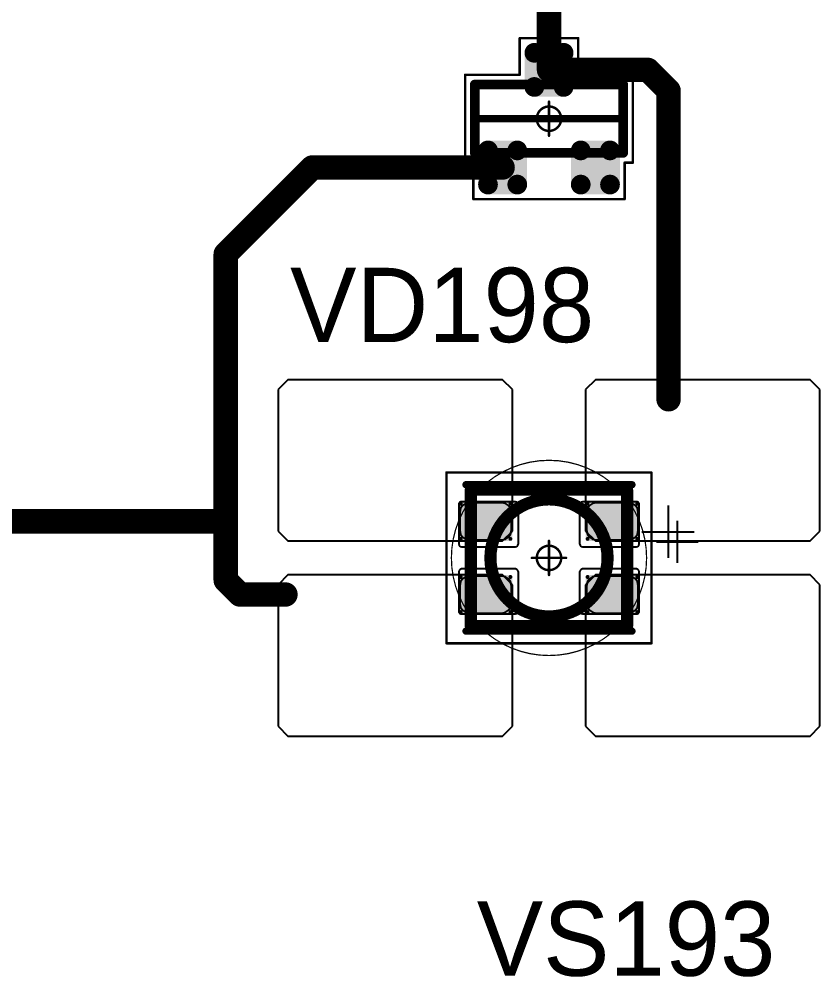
# Model space of a CAD drawing. Header units: millimetres. Extents: x 0 to 400, y 0 to 511.
# Drawn here: x 289.14 to 305.55, y 372.92 to 392.54 of the extents above; entities that cross this region are included whole.
import ezdxf

# ---------------------------------------------------------------- set-up
doc = ezdxf.new("R2010")
doc.units = ezdxf.units.MM
for name, color, linetype in [('Mechanical13', 56, 'Continuous'), ('Mechanical15', 56, 'Continuous'), ('Mechanical2', 216, 'Continuous'), ('TopLayer', 1, 'Continuous'), ('TopOverlay', 2, 'Continuous'), ('TopPaste', 8, 'Continuous'), ('TopSolder', 216, 'Continuous')]:
    doc.layers.add(name, color=color, linetype=linetype)

# ---------------------------------------------------------------- blocks, each defined once
blk = doc.blocks.new('SOT23_399')
at = {"layer": 'Mechanical13', "const_width": 0.2}
for points in [[(-0.7, 1.52), (0.7, 1.52)], [(-0.7, 1.52), (-0.7, -1.52)], [(0.7, 1.52), (0.7, -1.52)], [(-0.7, -1.52), (0.7, -1.52)]]:
    blk.add_lwpolyline(points, dxfattribs=at)
at = {"layer": 'Mechanical13', "const_width": 0.1}
for points in [[(-0.75, 1.52, 1), (-0.65, 1.52, 1)], [(-0.75, 1.52, 1), (-0.65, 1.52, 1)], [(0.65, 1.52, 1), (0.75, 1.52, 1)], [(0.65, 1.52, 1), (0.75, 1.52, 1)], [(-0.75, -1.52, 1), (-0.65, -1.52, 1)], [(-0.75, -1.52, 1), (-0.65, -1.52, 1)], [(0.65, -1.52, 1), (0.75, -1.52, 1)], [(0.65, -1.52, 1), (0.75, -1.52, 1)]]:
    blk.add_lwpolyline(points, format="xyb", close=True, dxfattribs=at)
at = {"layer": 'Mechanical15', "const_width": 0.05}
for points in [[(-1.65, 1.55), (-1.65, -1.55)], [(-1.65, 1.55), (-0.9, 1.55)], [(-0.9, 1.72), (-0.9, 1.55)], [(-0.9, 1.72), (0.9, 1.72)], [(0.9, 1.72), (0.9, 0.6)], [(0.9, 0.6), (1.65, 0.6)], [(1.65, 0.6), (1.65, -0.6)], [(0, 0.35), (0, -0.35)], [(-0.35, 0), (0.35, 0)], [(0.9, -0.6), (1.65, -0.6)], [(0.9, -0.6), (0.9, -1.72)], [(-1.65, -1.55), (-0.9, -1.55)], [(-0.9, -1.55), (-0.9, -1.72)], [(-0.9, -1.72), (0.9, -1.72)]]:
    blk.add_lwpolyline(points, dxfattribs=at)
at = {"layer": 'Mechanical15'}
for points, const_width in [([(-1.662, 1.55, 1), (-1.637, 1.55, 1)], 0.025), ([(-1.662, 1.55, 1), (-1.637, 1.55, 1)], 0.025), ([(-0.913, 1.72, 1), (-0.888, 1.72, 1)], 0.025), ([(-0.913, 1.72, 1), (-0.888, 1.72, 1)], 0.025), ([(-0.913, 1.55, 1), (-0.888, 1.55, 1)], 0.025), ([(-0.913, 1.55, 1), (-0.888, 1.55, 1)], 0.025), ([(0.888, 1.72, 1), (0.913, 1.72, 1)], 0.025), ([(0.888, 1.72, 1), (0.913, 1.72, 1)], 0.025), ([(0.888, 0.6, 1), (0.913, 0.6, 1)], 0.025), ([(0.888, 0.6, 1), (0.913, 0.6, 1)], 0.025), ([(1.637, 0.6, 1), (1.662, 0.6, 1)], 0.025), ([(1.637, 0.6, 1), (1.662, 0.6, 1)], 0.025), ([(0.25, 0, 1), (-0.25, 0, 1)], 0.05), ([(-0.012, 0.35, 1), (0.012, 0.35, 1)], 0.025), ([(-0.362, 0, 1), (-0.337, 0, 1)], 0.025), ([(-0.262, 0, 1), (-0.238, 0, 1)], 0.025), ([(0.238, 0, 1), (0.262, 0, 1)], 0.025), ([(0.337, 0, 1), (0.362, 0, 1)], 0.025), ([(-0.012, -0.35, 1), (0.012, -0.35, 1)], 0.025), ([(0.888, -0.6, 1), (0.913, -0.6, 1)], 0.025), ([(0.888, -0.6, 1), (0.913, -0.6, 1)], 0.025), ([(1.637, -0.6, 1), (1.662, -0.6, 1)], 0.025), ([(1.637, -0.6, 1), (1.662, -0.6, 1)], 0.025), ([(-1.662, -1.55, 1), (-1.637, -1.55, 1)], 0.025), ([(-1.662, -1.55, 1), (-1.637, -1.55, 1)], 0.025), ([(-0.913, -1.55, 1), (-0.888, -1.55, 1)], 0.025), ([(-0.913, -1.55, 1), (-0.888, -1.55, 1)], 0.025), ([(-0.913, -1.72, 1), (-0.888, -1.72, 1)], 0.025), ([(-0.913, -1.72, 1), (-0.888, -1.72, 1)], 0.025), ([(0.888, -1.72, 1), (0.913, -1.72, 1)], 0.025), ([(0.888, -1.72, 1), (0.913, -1.72, 1)], 0.025)]:
    blk.add_lwpolyline(points, format="xyb", close=True, dxfattribs=dict(at, const_width=const_width))
at = {"layer": 'TopLayer', "const_width": 0.1}
for points in [[(-1.4, 1.25, 1), (-1.3, 1.25, 1)], [(-0.7, 1.25, 1), (-0.6, 1.25, 1)], [(-1.4, 0.65, 1), (-1.3, 0.65, 1)], [(-0.7, 0.65, 1), (-0.6, 0.65, 1)], [(0.6, 0.3, 1), (0.7, 0.3, 1)], [(1.3, 0.3, 1), (1.4, 0.3, 1)], [(0.6, -0.3, 1), (0.7, -0.3, 1)], [(1.3, -0.3, 1), (1.4, -0.3, 1)], [(-1.4, -0.65, 1), (-1.3, -0.65, 1)], [(-0.7, -0.65, 1), (-0.6, -0.65, 1)], [(-1.4, -1.25, 1), (-1.3, -1.25, 1)], [(-0.7, -1.25, 1), (-0.6, -1.25, 1)]]:
    blk.add_lwpolyline(points, format="xyb", close=True, dxfattribs=at)
at = {"layer": 'TopLayer'}
for points in [[(-1.45, 1.25), (-1.45, 0.65), (-0.55, 1.25), (-0.55, 0.65)], [(-1.35, 1.35), (-1.35, 0.55), (-0.65, 1.35), (-0.65, 0.55)], [(0.65, 0.4), (0.65, -0.4), (1.35, 0.4), (1.35, -0.4)], [(0.55, 0.3), (0.55, -0.3), (1.45, 0.3), (1.45, -0.3)], [(-1.35, -0.55), (-1.35, -1.35), (-0.65, -0.55), (-0.65, -1.35)], [(-1.45, -0.65), (-1.45, -1.25), (-0.55, -0.65), (-0.55, -1.25)]]:
    blk.add_solid(points, dxfattribs=at)
at = {"layer": 'TopOverlay', "const_width": 0.15}
blk.add_lwpolyline([(0, 1.5), (0, -1.5)], dxfattribs=at)
at = {"layer": 'TopOverlay', "const_width": 0.075}
for points in [[(-0.038, 1.5, 1), (0.038, 1.5, 1)], [(-0.038, -1.5, 1), (0.038, -1.5, 1)]]:
    blk.add_lwpolyline(points, format="xyb", close=True, dxfattribs=at)
at = {"layer": 'TopPaste', "const_width": 0.075}
for points in [[(-1.387, 1.25, 1), (-1.313, 1.25, 1)], [(-0.687, 1.25, 1), (-0.613, 1.25, 1)], [(-1.387, 0.65, 1), (-1.313, 0.65, 1)], [(-0.687, 0.65, 1), (-0.613, 0.65, 1)], [(0.613, 0.3, 1), (0.687, 0.3, 1)], [(1.313, 0.3, 1), (1.387, 0.3, 1)], [(0.613, -0.3, 1), (0.687, -0.3, 1)], [(1.313, -0.3, 1), (1.387, -0.3, 1)], [(-1.387, -0.65, 1), (-1.313, -0.65, 1)], [(-0.687, -0.65, 1), (-0.613, -0.65, 1)], [(-1.387, -1.25, 1), (-1.313, -1.25, 1)], [(-0.687, -1.25, 1), (-0.613, -1.25, 1)]]:
    blk.add_lwpolyline(points, format="xyb", close=True, dxfattribs=at)
at = {"layer": 'TopPaste'}
for points in [[(-1.425, 1.25), (-1.425, 0.65), (-0.575, 1.25), (-0.575, 0.65)], [(-1.35, 1.325), (-1.35, 0.575), (-0.65, 1.325), (-0.65, 0.575)], [(0.575, 0.3), (0.575, -0.3), (1.425, 0.3), (1.425, -0.3)], [(0.65, 0.375), (0.65, -0.375), (1.35, 0.375), (1.35, -0.375)], [(-1.35, -0.575), (-1.35, -1.325), (-0.65, -0.575), (-0.65, -1.325)], [(-1.425, -0.65), (-1.425, -1.25), (-0.575, -0.65), (-0.575, -1.25)]]:
    blk.add_solid(points, dxfattribs=at)
at = {"layer": 'TopSolder', "const_width": 0.202}
for points in [[(-1.451, 1.25, 1), (-1.249, 1.25, 1)], [(-0.751, 1.25, 1), (-0.549, 1.25, 1)], [(-1.451, 0.65, 1), (-1.249, 0.65, 1)], [(-0.751, 0.65, 1), (-0.549, 0.65, 1)], [(0.549, 0.3, 1), (0.751, 0.3, 1)], [(1.249, 0.3, 1), (1.451, 0.3, 1)], [(0.549, -0.3, 1), (0.751, -0.3, 1)], [(1.249, -0.3, 1), (1.451, -0.3, 1)], [(-1.451, -0.65, 1), (-1.249, -0.65, 1)], [(-0.751, -0.65, 1), (-0.549, -0.65, 1)], [(-1.451, -1.25, 1), (-1.249, -1.25, 1)], [(-0.751, -1.25, 1), (-0.549, -1.25, 1)]]:
    blk.add_lwpolyline(points, format="xyb", close=True, dxfattribs=at)
at = {"layer": 'TopSolder'}
for points in [[(-1.35, 1.452), (-1.35, 0.448), (-0.65, 1.452), (-0.65, 0.448)], [(-1.552, 1.25), (-1.552, 0.65), (-0.448, 1.25), (-0.448, 0.65)], [(0.65, 0.502), (0.65, -0.502), (1.35, 0.502), (1.35, -0.502)], [(0.448, 0.3), (0.448, -0.3), (1.552, 0.3), (1.552, -0.3)], [(-1.35, -0.448), (-1.35, -1.452), (-0.65, -0.448), (-0.65, -1.452)], [(-1.552, -0.65), (-1.552, -1.25), (-0.448, -0.65), (-0.448, -1.25)]]:
    blk.add_solid(points, dxfattribs=at)
blk = doc.blocks.new('E65F_603')
at = {"layer": 'Mechanical13'}
for p, q in [((2.441, 1.071), (2.441, 0)), ((1.905, 0.536), (2.976, 0.536))]:
    blk.add_line(p, q, dxfattribs=at)
at = {"layer": 'Mechanical13', "const_width": 0.25}
for points in [[(-1.6, -1.4), (-1.6, 1.4)], [(-1.6, 1.4), (1.6, 1.4)], [(1.6, -1.4), (1.6, 1.4)], [(-1.6, -1.4), (1.6, -1.4)]]:
    blk.add_lwpolyline(points, dxfattribs=at)
at = {"layer": 'Mechanical13'}
for points, const_width in [([(-1.663, 1.4, 1), (-1.538, 1.4, 1)], 0.125), ([(-1.663, 1.4, 1), (-1.538, 1.4, 1)], 0.125), ([(1.537, 1.4, 1), (1.662, 1.4, 1)], 0.125), ([(1.537, 1.4, 1), (1.662, 1.4, 1)], 0.125), ([(1.2, 0, 1), (-1.2, 0, 1)], 0.25), ([(-1.263, 0, 1), (-1.138, 0, 1)], 0.125), ([(1.137, 0, 1), (1.262, 0, 1)], 0.125), ([(-1.663, -1.4, 1), (-1.538, -1.4, 1)], 0.125), ([(-1.663, -1.4, 1), (-1.538, -1.4, 1)], 0.125), ([(1.537, -1.4, 1), (1.662, -1.4, 1)], 0.125), ([(1.537, -1.4, 1), (1.662, -1.4, 1)], 0.125)]:
    blk.add_lwpolyline(points, format="xyb", close=True, dxfattribs=dict(at, const_width=const_width))
at = {"layer": 'Mechanical15', "const_width": 0.05}
for points in [[(-2.1, 1.75), (2.1, 1.75)], [(-2.1, -1.75), (-2.1, 1.75)], [(2.1, -1.75), (2.1, 1.75)], [(0, -0.35), (0, 0.35)], [(0, -0.35), (0, 0.35)], [(-0.35, 0), (0.35, 0)], [(-0.35, 0), (0.35, 0)], [(-2.1, -1.75), (2.1, -1.75)]]:
    blk.add_lwpolyline(points, dxfattribs=at)
at = {"layer": 'Mechanical15'}
for points, const_width in [([(-2.113, 1.75, 1), (-2.088, 1.75, 1)], 0.025), ([(-2.113, 1.75, 1), (-2.088, 1.75, 1)], 0.025), ([(2.087, 1.75, 1), (2.112, 1.75, 1)], 0.025), ([(2.087, 1.75, 1), (2.112, 1.75, 1)], 0.025), ([(0.25, 0, 1), (-0.25, 0, 1)], 0.05), ([(0.25, 0, 1), (-0.25, 0, 1)], 0.05), ([(-0.013, 0.35, 1), (0.012, 0.35, 1)], 0.025), ([(-0.013, 0.35, 1), (0.012, 0.35, 1)], 0.025), ([(-0.363, 0, 1), (-0.338, 0, 1)], 0.025), ([(-0.363, 0, 1), (-0.338, 0, 1)], 0.025), ([(-0.263, 0, 1), (-0.238, 0, 1)], 0.025), ([(-0.263, 0, 1), (-0.238, 0, 1)], 0.025), ([(0.237, 0, 1), (0.262, 0, 1)], 0.025), ([(0.237, 0, 1), (0.262, 0, 1)], 0.025), ([(0.337, 0, 1), (0.362, 0, 1)], 0.025), ([(0.337, 0, 1), (0.362, 0, 1)], 0.025), ([(-0.013, -0.35, 1), (0.012, -0.35, 1)], 0.025), ([(-0.013, -0.35, 1), (0.012, -0.35, 1)], 0.025), ([(-2.113, -1.75, 1), (-2.088, -1.75, 1)], 0.025), ([(-2.113, -1.75, 1), (-2.088, -1.75, 1)], 0.025), ([(2.087, -1.75, 1), (2.112, -1.75, 1)], 0.025), ([(2.087, -1.75, 1), (2.112, -1.75, 1)], 0.025)]:
    blk.add_lwpolyline(points, format="xyb", close=True, dxfattribs=dict(at, const_width=const_width))
at = {"layer": 'TopLayer'}
for p, q in [((-5.35, 3.65), (-5.55, 3.45)), ((-0.95, 3.65), (-5.35, 3.65)), ((-5.35, 3.65), (-5.35, 3.65)), ((-0.75, 3.45), (-0.95, 3.65)), ((0.95, 3.65), (0.75, 3.45)), ((5.35, 3.65), (0.95, 3.65)), ((0.95, 3.65), (0.95, 3.65)), ((5.55, 3.45), (5.35, 3.65)), ((-5.55, 3.45), (-5.55, 3.45)), ((-5.55, 3.45), (-5.55, 0.55)), ((-0.75, 0.55), (-0.75, 3.45)), ((0.75, 3.45), (0.75, 3.45)), ((0.75, 3.45), (0.75, 0.55)), ((5.55, 0.55), (5.55, 3.45)), ((-5.55, 0.55), (-5.35, 0.35)), ((-0.95, 0.35), (-0.75, 0.55)), ((0.75, 0.55), (0.95, 0.35)), ((5.35, 0.35), (5.55, 0.55)), ((-5.35, 0.35), (-0.95, 0.35)), ((0.95, 0.35), (5.35, 0.35)), ((-5.35, -0.35), (-5.55, -0.55)), ((-0.95, -0.35), (-5.35, -0.35)), ((-5.35, -0.35), (-5.35, -0.35)), ((-0.75, -0.55), (-0.95, -0.35)), ((0.95, -0.35), (0.75, -0.55)), ((5.35, -0.35), (0.95, -0.35)), ((0.95, -0.35), (0.95, -0.35)), ((5.55, -0.55), (5.35, -0.35)), ((-5.55, -0.55), (-5.55, -0.55)), ((-5.55, -0.55), (-5.55, -3.45)), ((-0.75, -3.45), (-0.75, -0.55)), ((0.75, -0.55), (0.75, -0.55)), ((0.75, -0.55), (0.75, -3.45)), ((5.55, -3.45), (5.55, -0.55)), ((-5.55, -3.45), (-5.35, -3.65)), ((-0.95, -3.65), (-0.75, -3.45)), ((0.75, -3.45), (0.95, -3.65)), ((5.35, -3.65), (5.55, -3.45)), ((-5.35, -3.65), (-0.95, -3.65)), ((0.95, -3.65), (5.35, -3.65))]:
    blk.add_line(p, q, dxfattribs=at)
at = {"layer": 'TopLayer', "const_width": 0.04}
for points in [[(-1.83, 1.11, 1), (-1.79, 1.11, 1)], [(-0.81, 1.11, 1), (-0.77, 1.11, 1)], [(0.77, 1.11, 1), (0.81, 1.11, 1)], [(1.79, 1.11, 1), (1.83, 1.11, 1)], [(-1.83, 0.39, 1), (-1.79, 0.39, 1)], [(-0.81, 0.39, 1), (-0.77, 0.39, 1)], [(0.77, 0.39, 1), (0.81, 0.39, 1)], [(1.79, 0.39, 1), (1.83, 0.39, 1)], [(-1.83, -0.39, 1), (-1.79, -0.39, 1)], [(-0.81, -0.39, 1), (-0.77, -0.39, 1)], [(0.77, -0.39, 1), (0.81, -0.39, 1)], [(1.79, -0.39, 1), (1.83, -0.39, 1)], [(-1.83, -1.11, 1), (-1.79, -1.11, 1)], [(-0.81, -1.11, 1), (-0.77, -1.11, 1)], [(0.77, -1.11, 1), (0.81, -1.11, 1)], [(1.79, -1.11, 1), (1.83, -1.11, 1)]]:
    blk.add_lwpolyline(points, format="xyb", close=True, dxfattribs=at)
at = {"layer": 'TopLayer'}
for points in [[(-1.85, 1.11), (-1.85, 0.39), (-0.75, 1.11), (-0.75, 0.39)], [(-1.81, 1.15), (-1.81, 0.35), (-0.79, 1.15), (-0.79, 0.35)], [(0.75, 1.11), (0.75, 0.39), (1.85, 1.11), (1.85, 0.39)], [(0.79, 1.15), (0.79, 0.35), (1.81, 1.15), (1.81, 0.35)], [(-1.85, -0.39), (-1.85, -1.11), (-0.75, -0.39), (-0.75, -1.11)], [(-1.81, -0.35), (-1.81, -1.15), (-0.79, -0.35), (-0.79, -1.15)], [(0.75, -0.39), (0.75, -1.11), (1.85, -0.39), (1.85, -1.11)], [(0.79, -0.35), (0.79, -1.15), (1.81, -0.35), (1.81, -1.15)]]:
    blk.add_solid(points, dxfattribs=at)
at = {"layer": 'TopOverlay'}
for p, q in [((2.628, 0.757), (2.628, -0.1)), ((2.2, 0.328), (3.057, 0.328))]:
    blk.add_line(p, q, dxfattribs=at)
at = {"layer": 'TopOverlay', "const_width": 0.15}
for points in [[(-1.7, 1.5), (1.7, 1.5)], [(-1.7, -1.5), (1.7, -1.5)]]:
    blk.add_lwpolyline(points, dxfattribs=at)
at = {"layer": 'TopOverlay', "const_width": 0.075}
for points in [[(-1.738, 1.5, 1), (-1.663, 1.5, 1)], [(1.662, 1.5, 1), (1.737, 1.5, 1)], [(-1.738, -1.5, 1), (-1.663, -1.5, 1)], [(1.662, -1.5, 1), (1.737, -1.5, 1)]]:
    blk.add_lwpolyline(points, format="xyb", close=True, dxfattribs=at)
at = {"layer": 'TopPaste'}
for p, q in [((-1.814, 1.011), (-1.829, 0.938)), ((-1.773, 1.073), (-1.814, 1.011)), ((-1.711, 1.114), (-1.773, 1.073)), ((-1.638, 1.129), (-1.711, 1.114)), ((-0.963, 1.129), (-1.638, 1.129)), ((-0.889, 1.114), (-0.963, 1.129)), ((-0.827, 1.073), (-0.889, 1.114)), ((-0.786, 1.011), (-0.827, 1.073)), ((-0.771, 0.938), (-0.786, 1.011)), ((0.786, 1.011), (0.771, 0.938)), ((0.827, 1.073), (0.786, 1.011)), ((0.889, 1.114), (0.827, 1.073)), ((0.962, 1.129), (0.889, 1.114)), ((1.637, 1.129), (0.962, 1.129)), ((1.711, 1.114), (1.637, 1.129)), ((1.773, 1.073), (1.711, 1.114)), ((1.814, 1.011), (1.773, 1.073)), ((1.829, 0.938), (1.814, 1.011)), ((-1.829, 0.938), (-1.829, 0.563)), ((-0.771, 0.563), (-0.771, 0.938)), ((0.771, 0.938), (0.771, 0.563)), ((1.829, 0.563), (1.829, 0.938)), ((-1.829, 0.563), (-1.814, 0.489)), ((-1.814, 0.489), (-1.773, 0.427)), ((-1.773, 0.427), (-1.711, 0.386)), ((-0.889, 0.386), (-0.827, 0.427)), ((-0.827, 0.427), (-0.786, 0.489)), ((-0.786, 0.489), (-0.771, 0.563)), ((0.771, 0.563), (0.786, 0.489)), ((0.786, 0.489), (0.827, 0.427)), ((0.827, 0.427), (0.889, 0.386)), ((1.711, 0.386), (1.773, 0.427)), ((1.773, 0.427), (1.814, 0.489)), ((1.814, 0.489), (1.829, 0.563)), ((-1.711, 0.386), (-1.638, 0.371)), ((-1.638, 0.371), (-0.963, 0.371)), ((-0.963, 0.371), (-0.889, 0.386)), ((0.889, 0.386), (0.962, 0.371)), ((0.962, 0.371), (1.637, 0.371)), ((1.637, 0.371), (1.711, 0.386)), ((-1.711, -0.386), (-1.773, -0.427)), ((-1.638, -0.371), (-1.711, -0.386)), ((-0.963, -0.371), (-1.638, -0.371)), ((-0.889, -0.386), (-0.963, -0.371)), ((-0.827, -0.427), (-0.889, -0.386)), ((0.889, -0.386), (0.827, -0.427)), ((0.962, -0.371), (0.889, -0.386)), ((1.637, -0.371), (0.962, -0.371)), ((1.711, -0.386), (1.637, -0.371)), ((1.773, -0.427), (1.711, -0.386)), ((-1.814, -0.489), (-1.829, -0.563)), ((-1.829, -0.563), (-1.829, -0.938)), ((-1.773, -0.427), (-1.814, -0.489)), ((-0.786, -0.489), (-0.827, -0.427)), ((-0.771, -0.563), (-0.786, -0.489)), ((-0.771, -0.938), (-0.771, -0.563)), ((0.786, -0.489), (0.771, -0.563)), ((0.771, -0.563), (0.771, -0.938)), ((0.827, -0.427), (0.786, -0.489)), ((1.814, -0.489), (1.773, -0.427)), ((1.829, -0.563), (1.814, -0.489)), ((1.829, -0.938), (1.829, -0.563)), ((-1.829, -0.938), (-1.814, -1.011)), ((-0.786, -1.011), (-0.771, -0.938)), ((0.771, -0.938), (0.786, -1.011)), ((1.814, -1.011), (1.829, -0.938)), ((-1.814, -1.011), (-1.773, -1.073)), ((-1.773, -1.073), (-1.711, -1.114)), ((-1.711, -1.114), (-1.638, -1.129)), ((-1.638, -1.129), (-0.963, -1.129)), ((-0.963, -1.129), (-0.889, -1.114)), ((-0.889, -1.114), (-0.827, -1.073)), ((-0.827, -1.073), (-0.786, -1.011)), ((0.786, -1.011), (0.827, -1.073)), ((0.827, -1.073), (0.889, -1.114)), ((0.889, -1.114), (0.962, -1.129)), ((0.962, -1.129), (1.637, -1.129)), ((1.637, -1.129), (1.711, -1.114)), ((1.711, -1.114), (1.773, -1.073)), ((1.773, -1.073), (1.814, -1.011))]:
    blk.add_line(p, q, dxfattribs=at)
at = {"layer": 'TopSolder'}
for p, q in [((-1.842, 1.129), (-1.85, 1.111)), ((-1.85, 1.111), (-1.85, 1.101)), ((-1.85, 1.101), (-1.85, 1.101)), ((-1.85, 1.101), (-1.85, 0.301)), ((-1.828, 1.143), (-1.842, 1.129)), ((-1.81, 1.151), (-1.828, 1.143)), ((-1.8, 1.151), (-1.81, 1.151)), ((-0.7, 1.151), (-1.8, 1.151)), ((-0.685, 1.151), (-0.7, 1.151)), ((-0.7, 1.151), (-0.7, 1.151)), ((-0.658, 1.139), (-0.685, 1.151)), ((-0.636, 1.118), (-0.658, 1.139)), ((-0.625, 1.09), (-0.636, 1.118)), ((-0.625, 1.076), (-0.625, 1.09)), ((-0.625, 0.301), (-0.625, 1.076)), ((0.636, 1.118), (0.625, 1.09)), ((0.625, 1.09), (0.625, 1.076)), ((0.625, 1.076), (0.625, 1.076)), ((0.625, 1.076), (0.625, 0.301)), ((0.657, 1.139), (0.636, 1.118)), ((0.685, 1.151), (0.657, 1.139)), ((0.7, 1.151), (0.685, 1.151)), ((1.8, 1.151), (0.7, 1.151)), ((1.81, 1.151), (1.8, 1.151)), ((1.8, 1.151), (1.8, 1.151)), ((1.828, 1.143), (1.81, 1.151)), ((1.842, 1.129), (1.828, 1.143)), ((1.85, 1.111), (1.842, 1.129)), ((1.85, 1.101), (1.85, 1.111)), ((1.85, 0.301), (1.85, 1.101)), ((-1.85, 0.301), (-1.85, 0.286)), ((-1.85, 0.286), (-1.839, 0.258)), ((-1.839, 0.258), (-1.818, 0.237)), ((-1.818, 0.237), (-1.79, 0.226)), ((-1.79, 0.226), (-1.775, 0.226)), ((-1.775, 0.226), (-1.775, 0.226)), ((-1.775, 0.226), (-0.7, 0.226)), ((-0.7, 0.226), (-0.685, 0.226)), ((-0.685, 0.226), (-0.658, 0.237)), ((-0.658, 0.237), (-0.636, 0.258)), ((-0.636, 0.258), (-0.625, 0.286)), ((-0.625, 0.286), (-0.625, 0.301)), ((-0.625, 0.301), (-0.625, 0.301)), ((0.625, 0.301), (0.625, 0.286)), ((0.625, 0.286), (0.636, 0.258)), ((0.636, 0.258), (0.657, 0.237)), ((0.657, 0.237), (0.685, 0.226)), ((0.685, 0.226), (0.7, 0.226)), ((0.7, 0.226), (0.7, 0.226)), ((0.7, 0.226), (1.775, 0.226)), ((1.775, 0.226), (1.79, 0.226)), ((1.79, 0.226), (1.817, 0.237)), ((1.817, 0.237), (1.839, 0.258)), ((1.839, 0.258), (1.85, 0.286)), ((1.85, 0.286), (1.85, 0.301)), ((1.85, 0.301), (1.85, 0.301)), ((-1.839, -0.257), (-1.85, -0.285)), ((-1.85, -0.285), (-1.85, -0.299)), ((-1.85, -0.299), (-1.85, -0.299)), ((-1.85, -0.299), (-1.85, -1.099)), ((-1.818, -0.236), (-1.839, -0.257)), ((-1.79, -0.224), (-1.818, -0.236)), ((-1.775, -0.224), (-1.79, -0.224)), ((-0.7, -0.224), (-1.775, -0.224)), ((-0.685, -0.224), (-0.7, -0.224)), ((-0.7, -0.224), (-0.7, -0.224)), ((-0.658, -0.236), (-0.685, -0.224)), ((-0.636, -0.257), (-0.658, -0.236)), ((-0.625, -0.285), (-0.636, -0.257)), ((-0.625, -0.299), (-0.625, -0.285)), ((-0.625, -1.074), (-0.625, -0.299)), ((0.636, -0.257), (0.625, -0.285)), ((0.625, -0.285), (0.625, -0.299)), ((0.625, -0.299), (0.625, -0.299)), ((0.625, -0.299), (0.625, -1.074)), ((0.657, -0.236), (0.636, -0.257)), ((0.685, -0.224), (0.657, -0.236)), ((0.7, -0.224), (0.685, -0.224)), ((1.775, -0.224), (0.7, -0.224)), ((1.79, -0.224), (1.775, -0.224)), ((1.775, -0.224), (1.775, -0.224)), ((1.817, -0.236), (1.79, -0.224)), ((1.839, -0.257), (1.817, -0.236)), ((1.85, -0.285), (1.839, -0.257)), ((1.85, -0.299), (1.85, -0.285)), ((1.85, -1.099), (1.85, -0.299)), ((-1.85, -1.099), (-1.85, -1.109)), ((-1.85, -1.109), (-1.842, -1.128)), ((-1.842, -1.128), (-1.828, -1.142)), ((-1.828, -1.142), (-1.81, -1.149)), ((-1.81, -1.149), (-1.8, -1.149)), ((-1.8, -1.149), (-0.7, -1.149)), ((-1.8, -1.149), (-1.8, -1.149)), ((-0.7, -1.149), (-0.685, -1.149)), ((-0.685, -1.149), (-0.658, -1.138)), ((-0.658, -1.138), (-0.636, -1.117)), ((-0.636, -1.117), (-0.625, -1.089)), ((-0.625, -1.089), (-0.625, -1.074)), ((-0.625, -1.074), (-0.625, -1.074)), ((0.625, -1.074), (0.625, -1.089)), ((0.625, -1.089), (0.636, -1.117)), ((0.636, -1.117), (0.657, -1.138)), ((0.657, -1.138), (0.685, -1.149)), ((0.685, -1.149), (0.7, -1.149)), ((0.7, -1.149), (1.8, -1.149)), ((0.7, -1.149), (0.7, -1.149)), ((1.8, -1.149), (1.81, -1.149)), ((1.81, -1.149), (1.828, -1.142)), ((1.828, -1.142), (1.842, -1.128)), ((1.842, -1.128), (1.85, -1.109)), ((1.85, -1.109), (1.85, -1.099)), ((1.85, -1.099), (1.85, -1.099))]:
    blk.add_line(p, q, dxfattribs=at)

msp = doc.modelspace()

# ---------------------------------------------------------------- linework, layer by layer
at = {"layer": 'Mechanical2'}
for points, const_width in [([(302, 381.5, 1), (298, 381.5, 1)], 0.0254), ([(300, 383.5, 1), (300, 383.5, 1)], 0.0005), ([(297.994, 381.5, 1), (298.006, 381.5, 1)], 0.0127), ([(298, 381.5, 1), (298, 381.5, 1)], 0.0005), ([(301.994, 381.5, 1), (302.006, 381.5, 1)], 0.0127), ([(302, 381.5, 1), (302, 381.5, 1)], 0.0005), ([(300, 379.5, 1), (300, 379.5, 1)], 0.0005)]:
    msp.add_lwpolyline(points, format="xyb", close=True, dxfattribs=dict(at, const_width=const_width))
at = {"layer": 'Mechanical2', "const_width": 0.001}
for points in [[(300, 379.5), (300, 383.5)], [(298, 381.5), (302, 381.5)]]:
    msp.add_lwpolyline(points, dxfattribs=at)
at = {"layer": 'TopLayer', "const_width": 0.5}
for points in [[(300, 391.5), (300, 394.6)], [(300, 391.5), (302.025, 391.5)], [(302.025, 391.5), (302.45, 391.075)], [(302.45, 384.75), (302.45, 391.075)], [(293.375, 387.725), (295.15, 389.5)], [(295.15, 389.5), (299.05, 389.5)], [(293.375, 381.043), (293.375, 387.725)], [(281.3, 382.25), (293.375, 382.25)], [(293.375, 381.043), (293.668, 380.75)], [(293.668, 380.75), (294.6, 380.75)]]:
    msp.add_lwpolyline(points, dxfattribs=at)
at = {"layer": 'TopLayer', "const_width": 0.25}
for points in [[(299.875, 391.5, 1), (300.125, 391.5, 1)], [(299.875, 391.5, 1), (300.125, 391.5, 1)], [(301.9, 391.5, 1), (302.15, 391.5, 1)], [(301.9, 391.5, 1), (302.15, 391.5, 1)], [(302.325, 391.075, 1), (302.575, 391.075, 1)], [(302.325, 391.075, 1), (302.575, 391.075, 1)], [(295.025, 389.5, 1), (295.275, 389.5, 1)], [(295.025, 389.5, 1), (295.275, 389.5, 1)], [(298.925, 389.5, 1), (299.175, 389.5, 1)], [(293.25, 387.725, 1), (293.5, 387.725, 1)], [(293.25, 387.725, 1), (293.5, 387.725, 1)], [(302.325, 384.75, 1), (302.575, 384.75, 1)], [(293.25, 382.25, 1), (293.5, 382.25, 1)], [(293.25, 381.043, 1), (293.5, 381.043, 1)], [(293.25, 381.043, 1), (293.5, 381.043, 1)], [(293.543, 380.75, 1), (293.793, 380.75, 1)], [(293.543, 380.75, 1), (293.793, 380.75, 1)], [(294.475, 380.75, 1), (294.725, 380.75, 1)]]:
    msp.add_lwpolyline(points, format="xyb", close=True, dxfattribs=at)

# ---------------------------------------------------------------- block references
for name, p, rotation in [('SOT23_399', (300, 390.5), 90), ('E65F_603', (300, 381.5), 360)]:
    msp.add_blockref(name, p, dxfattribs=dict(rotation=rotation))

# ---------------------------------------------------------------- texts
at = {"layer": 'TopOverlay'}
for s, p in [('VD198', (294.695, 385.921)), ('VS193', (298.52, 372.938))]:
    msp.add_text(s, height=1.524, dxfattribs=at).set_placement(p)

doc.saveas('drawing.dxf')
